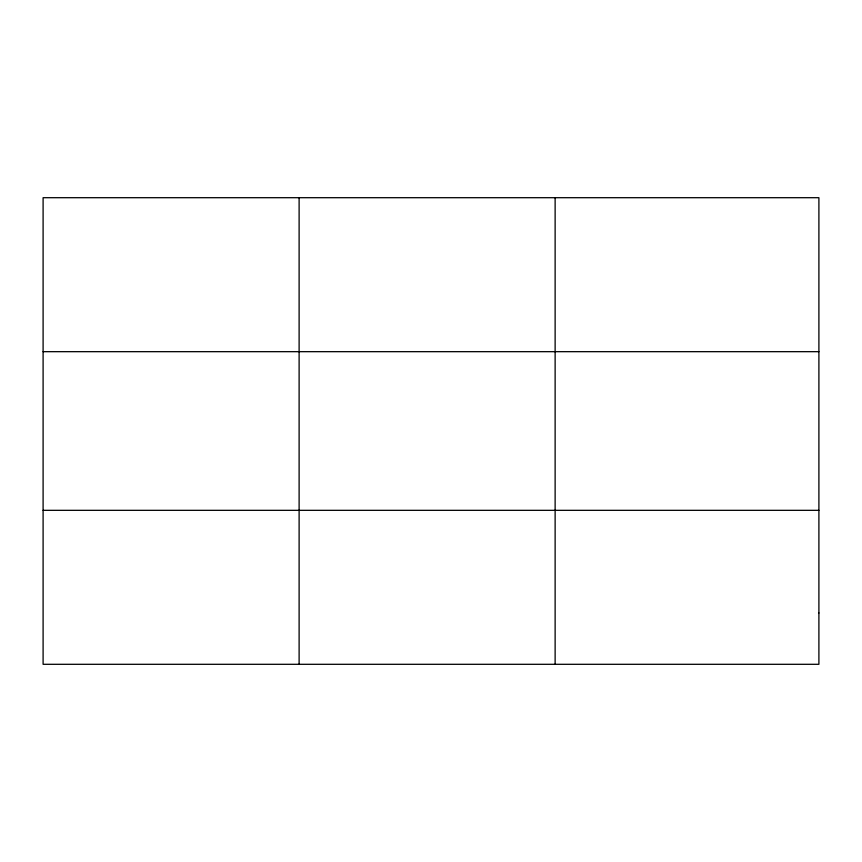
<?xml version="1.0" encoding="UTF-8"?>
<svg xmlns="http://www.w3.org/2000/svg" width="862" height="862" viewBox="0 0 862 862"><rect width="100%" height="100%" fill="white"/><g stroke="black" fill="none" stroke-linecap="round" stroke-linejoin="round"><path stroke-width="1.29" d="M299.114 664.3L299.114 197.7M555.128 664.3L555.128 197.7M43.1 351.674L818.9 351.674M43.1 510.326L818.9 510.326M818.9 612.968L818.9 664.3L43.1 664.3L43.1 197.7L818.9 197.7L818.9 612.968"/></g></svg>
